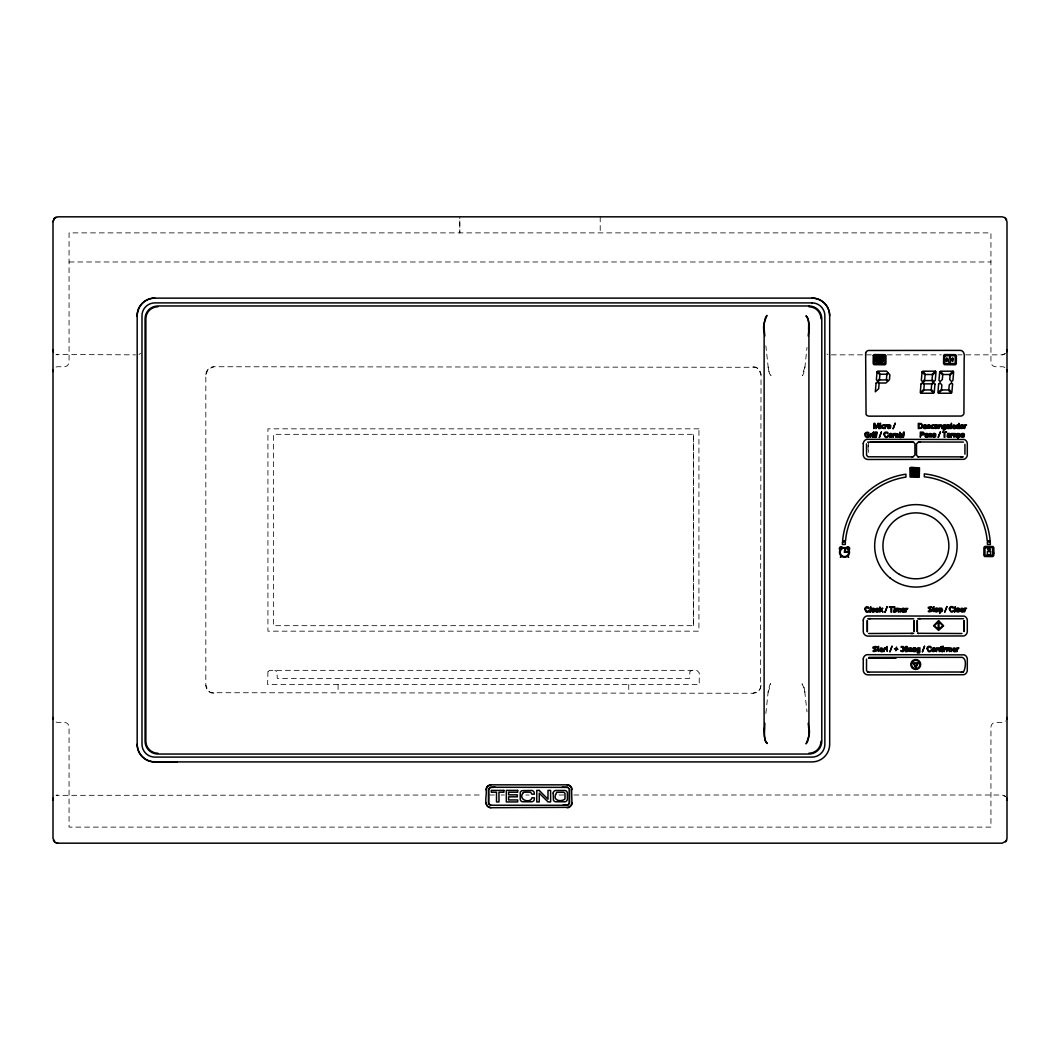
<?xml version="1.0" encoding="UTF-8"?>
<svg xmlns="http://www.w3.org/2000/svg" width="1060" height="1060" viewBox="0 0 1060 1060"><rect width="100%" height="100%" fill="white"/><g stroke="black" fill="none" stroke-linecap="round" stroke-linejoin="round"><path stroke-width="0.75" stroke-dasharray="5 3.75" d="M459.788 220.838L459.788 232.882L459.788 216.823M693.439 625.678L693.439 434.322L273.414 434.322L273.414 625.678L693.439 625.678L693.439 434.322M765.863 713.486L768.103 692.286C768.593 685.489 773.721 676.558 768.103 692.286M804.938 366.972C799.372 382.726 804.434 373.729 804.938 366.972L807.004 347.402M205.826 374.763L208.171 369.079L213.855 366.733L755.952 367.29L758.668 369.079L761.027 374.763L760.457 688.192L758.668 690.921L752.997 693.267L210.9 692.71L208.171 690.921L205.826 685.237L205.826 374.763A8.029 8.029 0 0 1 213.855 366.733M138.939 354.504L140.582 353.43M1005.582 353.43L1002.177 354.848L957.829 354.848M1004.814 354.053L1002.177 354.848M691.995 670.344L689.901 671.55L689.583 678.374L277.269 678.374L276.952 671.55L274.858 670.344M57.823 795L56.047 795.344L482.87 795M69.059 261.979L990.941 261.979M57.823 354.848L56.047 354.504L135.521 354.848M831.318 354.848L872.393 354.848M887.18 354.848L941.399 354.848M489.481 795L494.437 795M501.062 795L504.361 795M525.866 795L529.178 795M558.938 795L563.907 795M573.831 795L1002.177 795L1005.582 796.418L1002.177 795M827.038 354.053L827.9 354.504M768.103 366.972L769.163 372.696L771.031 375.465L769.56 373.796L768.407 369.277L765.863 345.772M804.938 692.286L803.878 686.562L802.009 683.793L804.434 688.828L807.004 711.856M867.901 445.478L868.445 453.627M868.577 441.967L868.644 452.408M628.765 684.561L628.765 693.267M600.212 216.823L600.212 232.882M338.087 684.561L338.087 693.267M56.047 722.032A4.823 4.823 0 0 0 57.823 722.363L64.236 722.363A4.823 4.823 0 0 1 69.059 727.187L69.059 827.118L990.941 827.118L990.941 727.187A4.823 4.823 0 0 1 995.764 722.363L1002.177 722.363A4.823 4.823 0 0 0 1005.582 720.959M56.047 367.065A4.823 4.823 0 0 1 57.823 366.733L64.236 366.733A4.823 4.823 0 0 0 69.059 361.91L69.059 232.882L990.941 232.882L990.941 361.91A4.823 4.823 0 0 0 995.764 366.733L1002.177 366.733A4.823 4.823 0 0 1 1005.582 368.138M761.027 685.237A8.029 8.029 0 0 1 752.997 693.267M752.997 366.733A8.029 8.029 0 0 1 761.027 374.763M213.855 693.267A8.029 8.029 0 0 1 205.826 685.237M267.941 671.55L267.61 684.561L699.229 684.561L699.229 672.755L696.817 670.344L270.022 670.344L267.941 671.55M698.924 428.836L267.928 428.836L267.928 631.164L698.924 631.164L698.924 428.836"/><path stroke-width="1.5" d="M764.843 723.264L764.313 736.303L765.81 742.212L767.308 743.471L765.055 740.317L764.101 732.235L764.128 328.998M808.714 331.104C808.131 326.52 810.131 319.391 805.997 315.827C810.078 319.948 808.952 329.898 808.197 335.993M808.913 328.998L808.913 730.26M866.51 443.875L866.55 455.164L867.981 456.781L912.872 456.886L914.926 455.111L914.913 443.69L913.481 442.073L870.392 441.967M764.326 331.104C760.921 325.075 770.567 309.52 765.479 317.735C763.372 323.578 764.154 329.965 764.843 335.993M808.714 728.167C812.119 734.183 802.473 749.738 807.561 741.523C809.668 735.68 808.886 729.293 808.197 723.264M764.167 730.194L764.326 728.167M866.537 659.121L866.497 670.132L867.411 671.881M53 221.633L54.418 218.227L57.823 216.823L1002.177 216.823L1004.814 217.605L1007 221.633L1007 838.367L1006.112 841.11L1002.177 843.177L57.823 843.177L55.186 842.395L53 838.367L53 221.633L54.418 218.227L56.047 217.154M569.313 803.851L569.458 789.183L567.855 787.368L490.634 787.262L488.488 789.488L488.66 803.771L490.25 805.216L567.365 805.295L569.511 803.082L569.458 789.183M53 799.823L53.344 798.047M1006.655 351.801L1007 350.025M486.089 789.673L487.507 786.268L490.926 784.837L567.073 784.837L568.928 785.208L571.552 787.818L571.923 802.87L571.552 804.726L568.928 807.349L490.926 807.707C482.538 806.514 487.282 795.026 486.089 789.673A4.836 4.836 0 0 1 490.926 784.837M1005.582 841.772L1006.655 840.143M963.553 671.828C965.474 668.423 966.998 658.817 962.241 657.346L868.975 657.346M963.222 672.027L867.769 672.067L868.67 672.279M867.676 442.205L912.792 441.967M867.796 618.788L913.693 618.801M917.761 618.788L963.46 618.709M868.67 633.522L913.667 633.337M961.672 424.742L962.374 424.742A1.616 1.616 0 0 1 963.633 425.815L963.275 428.134L961.301 428.505A1.577 1.577 0 0 1 960.519 427.856L960.387 425.762A1.55 1.55 0 0 1 961.619 424.768M933.9 433.46L934.602 433.474A1.616 1.616 0 0 1 935.861 434.547L935.503 436.852L933.515 437.237A1.577 1.577 0 0 1 932.747 436.574L932.615 434.494A1.55 1.55 0 0 1 933.833 433.487M912.872 633.522L910.964 633.522M963.447 442.073L918.556 441.967L916.489 443.875L916.516 455.164L917.947 456.781L962.944 456.886M495.139 787.236L489.839 787.5L488.686 788.719L488.541 803.374L490.926 805.308M562.807 805.308L568.147 805.07M911.997 456.886L912.872 456.886M961.433 672.279L962.308 672.265M918.556 441.967L920.464 441.967M960.93 456.886L962.851 456.886M868.577 618.603L870.499 618.603M918.556 618.603L920.464 618.603M918.636 633.522L917.735 633.31L961.963 633.522M177.232 761.915L152.176 761.716A17.662 17.662 0 0 1 137.177 744.253L137.177 315.748A17.662 17.662 0 0 1 154.839 298.085M562.171 787.236L567.855 787.368M936.616 424.742L935.914 424.742A1.683 1.683 0 0 0 935.317 424.954A1.55 1.55 0 0 0 934.628 425.762L934.761 427.856A1.577 1.577 0 0 0 935.543 428.505L937.517 428.134L937.888 425.828M889.459 424.755L888.757 424.742A1.696 1.696 0 0 0 887.896 425.139A1.563 1.563 0 0 0 887.458 425.775L887.591 427.882A1.59 1.59 0 0 0 888.373 428.545L890.374 428.16L890.731 425.842M891.049 433.527L890.334 433.527A1.696 1.696 0 0 0 889.486 433.911A1.563 1.563 0 0 0 889.048 434.56L889.181 436.654A1.59 1.59 0 0 0 889.963 437.316L891.95 436.932L892.321 434.613M934.258 647.779L933.542 647.766A1.709 1.709 0 0 0 932.681 648.163A1.577 1.577 0 0 0 932.244 648.813L932.376 650.933A1.603 1.603 0 0 0 933.158 651.595L935.185 651.211L935.543 648.866M949.084 433.474L948.356 433.474A1.59 1.59 0 0 0 947.454 433.964L947.242 436.574A1.563 1.563 0 0 0 948.024 437.237L949.349 437.276A1.471 1.471 0 0 0 950.184 436.667C942.963 435.488 952.383 437.343 949.959 433.951M914.647 647.779L913.905 647.779A1.616 1.616 0 0 0 913.004 648.269L912.779 650.933A1.577 1.577 0 0 0 913.574 651.595L914.926 651.648A1.497 1.497 0 0 0 915.774 651.012C908.433 649.82 918 651.715 915.535 648.256M56.047 842.846L57.823 843.177M917.735 456.688L918.636 456.886M1005.582 218.227L1006.655 219.857M53.344 840.143L54.418 841.772M964.414 434.547L964.057 436.852L962.069 437.237A1.577 1.577 0 0 1 961.301 436.574L961.168 434.494A1.55 1.55 0 0 1 962.4 433.487L963.156 433.474A1.616 1.616 0 0 1 963.792 433.725M1006.655 798.047L1007 799.823M53 350.025L53.344 351.801M964.931 444.299L964.931 454.183M137.177 316.317A17.689 17.689 0 0 1 153.276 298.151L813.02 298.112A17.662 17.662 0 0 1 829.675 315.748L829.675 744.253A17.662 17.662 0 0 1 812.013 761.915L154.839 761.915A17.662 17.662 0 0 1 137.177 744.253M53.344 719.316A4.823 4.823 0 0 1 53 717.554M53 371.543A4.823 4.823 0 0 1 53.344 369.781M1007 717.554A4.823 4.823 0 0 1 1006.655 719.316M1006.655 369.781A4.823 4.823 0 0 1 1007 371.543M812.013 298.085A17.662 17.662 0 0 1 829.675 315.748M948.912 433.474A1.59 1.59 0 0 1 949.813 433.964M963.5 433.739A1.55 1.55 0 0 1 964.096 434.52M936.457 424.742A1.683 1.683 0 0 1 937.769 425.855M889.3 424.755A1.696 1.696 0 0 1 890.612 425.868M890.877 433.527A1.696 1.696 0 0 1 892.202 434.653M914.488 647.779A1.616 1.616 0 0 1 915.389 648.283M934.098 647.779A1.709 1.709 0 0 1 935.423 648.905M157.913 306.777A12.044 12.044 0 0 0 145.869 318.822L145.869 741.178A12.044 12.044 0 0 0 157.913 753.223M808.939 306.777A12.044 12.044 0 0 1 820.983 318.822M820.983 741.178A12.044 12.044 0 0 1 808.939 753.223M567.073 784.837A4.836 4.836 0 0 1 571.923 789.673M571.923 802.87A4.836 4.836 0 0 1 567.073 807.707M490.926 807.707A4.836 4.836 0 0 1 486.089 802.87M867.318 620.59L867.332 631.654L867.318 620.59M874.235 355.948L874.314 363.567L884.848 363.567L884.782 355.709L874.235 355.948M914.157 624.154L914.144 631.535L914.131 620.471L914.157 624.154M917.284 620.59L917.311 631.654L917.284 620.59M964.123 624.154L964.123 631.535L964.096 620.471L964.123 624.154M984.926 547.782L984.992 555.4L992.677 555.4L992.624 547.543L984.926 547.782M993.843 553.029L993.737 555.731L992.69 556.606L984.674 556.5L983.852 555.427L983.932 547.278L984.978 546.39L992.995 546.51L993.816 547.583L993.843 553.029M863.277 443.438L863.251 454.674A4.744 4.744 0 0 0 868.008 459.483L963.792 459.325A4.744 4.744 0 0 0 967.29 455.204L967.316 443.954A4.744 4.744 0 0 0 964.322 439.489L866.775 439.317A4.744 4.744 0 0 0 863.277 443.438M863.277 658.817L863.251 670.053A4.744 4.744 0 0 0 868.008 674.862L963.792 674.703A4.744 4.744 0 0 0 967.29 670.582L967.316 659.346A4.744 4.744 0 0 0 964.322 654.868L866.775 654.696A4.744 4.744 0 0 0 863.277 658.817M863.277 620.073L863.251 631.309A4.744 4.744 0 0 0 868.008 636.119L963.792 635.96A4.744 4.744 0 0 0 967.29 631.826L967.316 620.59A4.744 4.744 0 0 0 964.322 616.125L866.775 615.953A4.744 4.744 0 0 0 863.277 620.073M555.559 794.655C552.856 800.962 561.827 802.049 564.953 798.975A70.41 70.41 0 0 0 564.967 793.344L563.841 792.257L556.752 792.323L555.559 794.655M522.646 793.37C518.128 800.459 530.967 803.493 531.934 797.822L534.399 797.822L534.293 799.333A2.783 2.783 0 0 1 531.961 801.771L522.553 801.758A2.769 2.769 0 0 1 520.248 799.386L520.248 792.827A2.783 2.783 0 0 1 521.944 790.667L531.59 790.455A2.756 2.756 0 0 1 534.227 792.906L534.333 794.205L531.868 794.205L530.729 792.257A61.917 61.917 0 0 0 523.733 792.271L522.646 793.37M882.264 649.051C877.322 649.542 881.244 652.973 883.006 651.423C884.451 645.951 876.819 648.508 882.264 649.051M904.988 610.242C898.602 610.759 904.63 611.872 904.75 611.514A1.484 1.484 0 0 1 903.915 612.137L902.563 612.097A1.563 1.563 0 0 1 901.782 611.421L901.994 608.798A1.603 1.603 0 0 1 902.895 608.294L903.637 608.294A1.563 1.563 0 0 1 904.511 608.784L904.988 610.242M926.705 426.663C920.371 427.193 926.347 428.293 926.466 427.935A1.471 1.471 0 0 1 925.632 428.558L924.307 428.505A1.563 1.563 0 0 1 923.525 427.856L923.737 425.232A1.59 1.59 0 0 1 924.638 424.742L925.367 424.742A1.55 1.55 0 0 1 926.228 425.232L926.705 426.663M928.308 435.395C921.962 435.912 927.951 437.025 928.07 436.667A1.471 1.471 0 0 1 927.235 437.276L925.897 437.237A1.563 1.563 0 0 1 925.128 436.574L925.34 433.964A1.59 1.59 0 0 1 926.228 433.474L926.957 433.474A1.55 1.55 0 0 1 927.831 433.951L928.308 435.395M950.051 426.663C943.705 427.193 949.694 428.293 949.8 427.935A1.471 1.471 0 0 1 948.978 428.558L947.64 428.505A1.563 1.563 0 0 1 946.858 427.856L947.07 425.232A1.59 1.59 0 0 1 947.971 424.742L948.7 424.742A1.55 1.55 0 0 1 949.574 425.232L950.051 426.663M954.835 426.001C949.972 426.491 953.841 429.87 955.577 428.333C956.981 422.94 949.482 425.471 954.835 426.001M955.206 649.051C950.263 649.542 954.199 652.973 955.961 651.423C957.392 645.951 949.773 648.508 955.206 649.051M959.644 610.003C953.205 610.533 959.274 611.66 959.393 611.289A1.497 1.497 0 0 1 958.545 611.925L957.193 611.872A1.577 1.577 0 0 1 956.412 611.209L956.624 608.559A1.616 1.616 0 0 1 957.538 608.056L958.28 608.056A1.577 1.577 0 0 1 959.154 608.546L959.644 610.003M962.864 609.328C957.935 609.818 961.857 613.25 963.619 611.7C965.051 606.227 957.432 608.784 962.864 609.328M907.546 649.051C905.319 656.047 905.333 642.029 907.546 649.051M553.188 793.119L553.466 800.247A2.783 2.783 0 0 0 555.519 801.758L565.02 801.771A2.783 2.783 0 0 0 567.352 799.333L567.365 793.039A2.769 2.769 0 0 0 564.702 790.469L555.864 790.469A2.769 2.769 0 0 0 553.214 792.84L553.188 793.119M865.649 352.887L866.06 414.447A3.842 3.842 0 0 0 869.253 416.156L961.208 416.05A3.856 3.856 0 0 0 963.924 413.652L964.163 358.253C964.997 354.676 963.726 349.508 959.048 350.383L868.365 350.476A3.856 3.856 0 0 0 865.649 352.887M864.748 609.089L866.417 612.137A3.18 3.18 0 0 0 867.57 612.19L867.928 612.11A1.987 1.987 0 0 0 868.816 611.527L869.346 610.481L868.286 611.116A1.391 1.391 0 0 1 867.663 611.554L865.636 610.639L865.821 608.042A1.484 1.484 0 0 1 866.616 607.486L868.564 608.506L868.962 607.698A1.908 1.908 0 0 0 867.915 606.929L866.855 606.85A2.544 2.544 0 0 0 865.927 607.142A2.107 2.107 0 0 0 865.212 607.777L864.748 609.089M883.788 434.322L885.458 437.356A3.167 3.167 0 0 0 886.611 437.422L886.968 437.329A1.974 1.974 0 0 0 887.856 436.746L888.373 435.7L887.326 436.336A1.391 1.391 0 0 1 886.703 436.773C882.529 437.621 885.299 429.764 887.604 433.739L888.002 432.93A1.908 1.908 0 0 0 886.955 432.162L885.895 432.083A2.531 2.531 0 0 0 884.967 432.374A2.094 2.094 0 0 0 884.252 433.01L883.788 434.322M926.93 648.574L928.613 651.648A3.206 3.206 0 0 0 929.779 651.701L930.137 651.622A2.001 2.001 0 0 0 931.038 651.025L931.568 649.966L930.508 650.601A1.405 1.405 0 0 1 929.872 651.052C925.658 651.913 928.454 643.963 930.786 647.978L931.183 647.17A1.921 1.921 0 0 0 930.124 646.388L929.05 646.308A2.557 2.557 0 0 0 928.123 646.6A2.12 2.12 0 0 0 927.394 647.249L926.93 648.574M949.31 608.851L950.992 611.925A3.193 3.193 0 0 0 952.158 611.978L952.516 611.898A2.001 2.001 0 0 0 953.417 611.302L953.934 610.255L952.887 610.891A1.405 1.405 0 0 1 952.238 611.328C948.051 612.19 950.833 604.253 953.165 608.268L953.549 607.459A1.921 1.921 0 0 0 952.503 606.664L951.429 606.585A2.557 2.557 0 0 0 950.502 606.89A2.12 2.12 0 0 0 949.773 607.526L949.31 608.851M940.684 647.09L940.101 648.336L941.32 651.635L941.32 648.336L942.062 648.336L941.346 647.183L942.327 646.348L940.684 647.09M956.902 426.332C958.174 431.712 959.883 422.49 956.902 426.332M864.801 434.401L865.291 436.455L866.722 437.369A3.206 3.206 0 0 0 868.008 437.396L869.611 436.627L869.611 434.706L867.398 434.706L868.935 435.315L868.935 436.283L866.431 436.601A1.524 1.524 0 0 1 865.874 436.124L865.835 433.421A1.537 1.537 0 0 1 866.576 432.798C871.678 434.679 867.57 430.241 865.106 433.354A3.18 3.18 0 0 0 864.814 434.401M881.973 426.345C881.324 429.499 884.888 426.756 884.398 427.856A1.471 1.471 0 0 1 883.59 428.571C875.11 426.332 889.777 422.503 881.973 426.345M931.581 426.319C930.932 429.459 934.483 426.729 933.992 427.829A1.458 1.458 0 0 1 933.184 428.545C924.771 426.319 939.346 422.503 931.581 426.319M941.85 609.977C939.65 614.893 939.637 605.18 941.85 609.977M959.843 435.368C957.683 440.205 957.67 430.638 959.843 435.368M901.874 435.461C899.741 440.218 899.728 430.718 901.874 435.461M919.325 649.687C917.099 654.404 917.033 644.997 919.325 649.687M919.272 651.145C918.649 653.331 914.661 652.337 919.166 652.973A1.325 1.325 0 0 0 919.881 651.887L919.921 647.832L917.006 648.296L916.993 651.078A1.378 1.378 0 0 0 917.841 651.608L919.272 651.145M939.412 426.173L938.749 428.558L938.749 424.795L941.386 424.981L941.797 428.558L940.988 425.51L939.412 426.173M945.189 428.054C939.014 431.552 948.634 431.062 945.838 424.795L942.963 425.259L942.949 427.988A1.351 1.351 0 0 0 943.784 428.518L945.189 428.054M945.242 426.624C943.069 431.274 942.989 422.012 945.242 426.624M937.093 649.224L936.43 651.635L936.43 647.832L939.107 648.005L939.531 651.635L938.696 648.561L937.093 649.224M842.488 541.991L842.342 544.482L845.244 544.482L845.39 541.991L842.488 541.991M874.381 610.229C872.035 615.105 871.916 605.445 874.381 610.229M878.435 610.229C876.09 615.105 875.984 605.445 878.435 610.229M890.201 426.676C887.869 431.539 887.75 421.906 890.201 426.676M891.791 435.448C889.446 440.324 889.34 430.678 891.791 435.448M893.858 434.944L893.196 437.356L893.196 433.58L893.978 433.858A1.325 1.325 0 0 1 894.905 433.5L898.138 433.99L897.674 437.356C899.556 433.116 894.362 433.381 896.071 437.356L895.276 434.269L893.858 434.944M896.31 609.712L895.647 612.137L895.647 608.347L896.429 608.639A1.325 1.325 0 0 1 897.369 608.268L900.603 608.758L900.125 612.137C902.02 607.883 896.813 608.162 898.535 612.137L897.74 609.036L896.31 609.712M904.829 648.203L905.293 651.184A1.391 1.391 0 0 0 906.128 651.701C910.871 651.847 906.552 642.532 904.829 648.203M935.331 435.382C933.012 440.218 932.893 430.638 935.331 435.382M937.345 426.65C935.026 431.5 934.92 421.906 937.345 426.65M935.013 649.714C932.654 654.63 932.535 644.891 935.013 649.714M937.782 609.99C935.423 614.906 935.304 605.18 937.782 609.99M951.867 434.878L951.204 437.276L951.204 433.527L955.828 433.606L956.292 437.276L955.378 434.096L954.146 434.6L954.079 437.276L953.284 434.202L951.867 434.878M947.309 649.197L946.646 651.635L946.646 647.832L947.428 648.111A1.338 1.338 0 0 1 948.382 647.74L951.641 648.23L951.164 651.635C953.072 647.355 947.826 647.633 949.548 651.635L948.753 648.521L947.309 649.197M963.116 426.65C960.784 431.5 960.678 421.906 963.116 426.65M963.885 435.382C961.566 440.218 961.46 430.638 963.885 435.382M921.895 425.921L921.18 427.723L919.007 427.935L919.007 423.987L921.326 424.305L921.895 425.921M922.597 425.934L921.644 428.2L918.318 428.558L918.318 423.377L921.431 423.589L922.597 425.934M902.524 435.408L902.404 436.269A1.722 1.722 0 0 1 901.795 437.144A1.458 1.458 0 0 1 900.894 437.449L899.251 437.356L899.887 432.149C898.443 435.064 902.908 432.242 902.524 435.408M871.201 434.998L870.538 437.356L870.538 433.58L872.592 433.699L871.201 434.998M885.789 426.213L885.126 428.584L885.126 424.808L887.18 424.927L885.789 426.213M882.251 649.966C881.324 653.079 878.899 648.958 882.251 649.966M884.57 649.25L883.908 651.635L884.49 647.832C886.451 646.878 887.909 656.113 887.114 648.336L887.114 646.494L884.57 649.25M906.433 609.765L905.77 612.137L905.77 608.347L907.824 608.48L906.433 609.765M954.835 426.902C953.921 429.962 951.522 425.908 954.835 426.902M944.857 649.25L944.182 651.635L944.182 647.832L946.262 647.952L944.857 649.25M965.17 426.2L964.507 428.558L964.507 424.795L966.534 424.914L965.17 426.2M955.206 649.966C954.278 653.079 951.84 648.958 955.206 649.966M957.524 649.25L956.849 651.635L956.849 647.832L958.916 647.952L957.524 649.25M962.864 610.242C961.937 613.356 959.512 609.235 962.864 610.242M965.183 609.526L964.507 611.911L964.507 608.109L966.574 608.228L965.183 609.526M871.532 609.752L871.771 611.434A1.59 1.59 0 0 0 872.552 612.097L874.553 611.713L874.911 609.381A1.63 1.63 0 0 0 873.639 608.294L872.923 608.294A1.696 1.696 0 0 0 872.075 608.692A1.563 1.563 0 0 0 871.638 609.328L871.532 609.752M875.587 609.752L875.825 611.434A1.59 1.59 0 0 0 876.607 612.097L878.607 611.713L878.965 609.381A1.63 1.63 0 0 0 877.693 608.294L876.978 608.294A1.696 1.696 0 0 0 876.395 608.506A1.563 1.563 0 0 0 875.692 609.328L875.587 609.752M934.907 609.513L935.145 611.209A1.603 1.603 0 0 0 935.94 611.872L937.954 611.487L938.312 609.155A1.643 1.643 0 0 0 937.04 608.056L935.715 608.255A1.577 1.577 0 0 0 935.026 609.089L934.907 609.513M920.981 384.065L920.279 392.611L923.843 389.325L924.214 384.886L922.346 382.845L920.981 384.065M924.267 433.593L924.24 433.911A1.55 1.55 0 0 1 923.856 434.719L921.008 435.17L920.318 437.276L920.318 432.096L923.406 432.242L924.267 433.593M934.933 384.065L934.231 392.611L931.237 389.325L931.621 384.886L933.833 382.845L934.933 384.065M938.617 384.065L937.914 392.611L941.479 389.325L941.863 384.886L939.981 382.845L938.617 384.065M952.569 384.065L951.867 392.611L948.872 389.325L949.256 384.886L951.469 382.845L952.569 384.065M873.254 355.444L873.162 363.593L873.983 364.667L884.862 364.786L885.895 363.898L885.988 355.749L885.166 354.676L874.288 354.557L873.254 355.444M886.796 374.79L886.451 378.95L888.187 380.898L889.459 379.718L889.87 374.79L888.479 373.252L886.796 374.79M909.891 468.202L910.076 476.987L919.272 477.225L919.497 467.884L910.924 467.327L909.891 468.202M943.652 355.444L943.559 363.593L944.38 364.667L955.259 364.786L956.292 363.898L956.385 355.749L955.563 354.676L944.685 354.557L943.652 355.444M922.067 371.822L921.339 380.354L922.438 381.613L924.678 379.533L925.062 375.121L922.067 371.822M932.469 375.081L932.085 379.533L933.926 381.613L935.278 380.354L936.02 371.835L932.469 375.081M939.716 371.822L938.974 380.354L940.074 381.613L942.327 379.533L942.698 375.121L939.716 371.822M950.104 375.081L949.72 379.533L951.575 381.613L952.927 380.354L953.655 371.835L950.104 375.081M876.063 383.203L875.322 391.802L878.66 388.728L879.071 383.972L877.335 382.05L876.063 383.203M877.057 371.716L876.368 379.718L877.402 380.898L879.508 378.95L879.866 374.803L877.057 371.716M903.451 650.098L902.59 651.184L900.748 650.562A1.55 1.55 0 0 0 901.212 651.317C904.909 652.854 903.491 648.773 903.835 647.368A1.338 1.338 0 0 0 903.133 646.547L901.769 646.441A1.458 1.458 0 0 0 900.947 647.143C903.597 646.799 901.874 648.283 903.451 650.098M956.279 426.147L957.021 428.386L959.486 428.558L958.849 423.377C960.241 426.531 956.491 423.337 956.279 426.147M942.512 609.99C942.923 613.236 938.418 610.428 939.849 613.382L939.2 608.109L941.757 608.268L942.512 609.99M960.492 435.368C960.903 438.575 956.464 435.806 957.869 438.721L957.233 433.527L959.75 433.686L960.492 435.368M947.441 359.287C946.885 363.779 944.977 360.493 946.792 357.816L947.441 359.287M950.846 358.942L949.892 363.116L948.369 361.473L949.813 356.597L950.846 358.942M953.324 359.287C952.821 363.938 950.833 360.374 952.688 357.816L953.324 359.287M927.367 425.55L929.699 427.511L927.235 427.432L927.553 428.16L929.938 428.293L930.203 426.902L927.951 425.723L929.991 425.179L928.441 424.729L927.367 425.55M928.971 434.282L931.289 436.243L928.838 436.15L929.143 436.892L931.541 437.025L931.793 435.633L929.554 434.441L931.594 433.911L930.031 433.46L928.971 434.282M908.923 648.601L911.295 650.588L908.791 650.509L909.109 651.251L911.534 651.383L911.799 649.966L909.52 648.76L911.587 648.216L910.01 647.766L908.923 648.601M876.236 650.217C870.989 650.363 872.552 652.549 876.673 650.946A1.444 1.444 0 0 0 876.858 649.753C872.221 647.885 874.553 646.547 876.673 647.422A1.484 1.484 0 0 0 875.812 646.481L873.149 646.997A1.338 1.338 0 0 0 872.963 648.084L876.236 650.217M931.528 610.494C926.294 610.639 927.844 612.826 931.965 611.222A1.431 1.431 0 0 0 932.151 610.03C927.526 608.175 929.858 606.837 931.978 607.698A1.484 1.484 0 0 0 931.104 606.757L928.441 607.274A1.325 1.325 0 0 0 928.215 608.016L931.528 610.494M923.565 433.619L921.008 434.56L921.008 432.705L923.565 433.619M840.076 548.126C840.116 551.452 843.349 545.502 840.076 548.126M849.007 548.603C847.165 550.736 846.98 545.158 849.007 548.603M924.042 425.868C926.612 428.28 926.016 423.722 924.042 425.868M925.645 434.6C928.202 437.011 927.606 432.453 925.645 434.6M902.298 609.434C904.896 611.872 904.286 607.274 902.298 609.434M947.375 425.868C949.946 428.28 949.349 423.722 947.375 425.868M947.759 434.6C950.33 437.011 949.733 432.453 947.759 434.6M913.309 648.919C915.919 651.37 915.31 646.732 913.309 648.919M956.928 609.195C959.538 611.646 958.929 607.022 956.928 609.195M881.39 432.056L879.363 437.449L881.39 432.056M895.17 423.284L893.143 428.677L895.17 423.284M887.061 606.823L885.034 612.23L887.061 606.823M940.273 432.003L938.259 437.369L940.273 432.003M892.003 646.282L889.963 651.728L892.003 646.282M924.505 646.282L922.465 651.728L924.505 646.282M946.885 606.572L944.844 612.004L946.885 606.572M876.673 426.994L876.395 427.829L874.911 423.377L873.877 423.377L873.877 428.584L874.54 424.146L876.037 428.584L878.183 424.225L878.846 428.584L878.846 423.377L877.918 423.377L876.673 426.994M944.698 355.776L944.712 363.567L955.245 363.567L955.179 355.709L944.698 355.776M910.951 468.533L910.951 476.337L918.622 476.337L918.569 468.48L910.951 468.533M883.112 356.902L882.304 357.75L878.13 357.061L876.898 357.829L875.613 356.849L883.112 356.902M883.112 358.121L882.304 358.982L878.13 358.293L876.898 359.062L875.613 358.081L883.112 358.121M883.112 359.221L882.304 360.082L878.13 359.393L876.898 360.148L875.613 359.168L883.112 359.221M883.112 360.453L882.304 361.314L878.13 360.625L876.898 361.38L875.613 360.4L883.112 360.453M883.112 361.672L882.304 362.533L878.13 361.844L876.898 362.613L875.613 361.619L883.112 361.672M917.51 663.547L915.734 666.621L913.972 663.547L917.51 663.547M918.41 663.03L915.734 667.654L913.058 663.03L918.41 663.03M881.999 608.347L880.489 609.898L879.84 606.916L879.84 612.137L880.939 610.202L882.98 612.137L881.39 609.752L882.834 608.347L881.999 608.347M938.59 621.438L934.337 625.731L938.59 629.653L942.844 625.731L938.59 621.438M938.59 620.696L933.582 625.745L938.59 630.356L943.599 625.745L938.59 620.696M840.964 555.824L840.381 557.335L841.454 556.261A4.995 4.995 0 0 0 847.536 556.261L848.61 557.335L848.026 555.824A4.995 4.995 0 0 0 848.954 550.021A1.815 1.815 0 0 0 849.06 547.251A1.815 1.815 0 0 0 846.304 547.636L842.673 547.636A1.815 1.815 0 0 0 839.931 547.251A1.815 1.815 0 0 0 840.037 550.021A4.995 4.995 0 0 0 840.964 555.824M887.975 372.669L886.292 374.233L880.515 374.233L877.706 371.132L886.571 371.132L887.975 372.669M879.628 379.93L877.971 381.481L879.363 383.018L885.921 383.018L887.591 381.481L886.187 379.93L879.628 379.93M924.81 380.58L923.048 382.223L924.532 383.866L931.515 383.866L933.317 382.223L931.806 380.58L924.81 380.58M935.49 371.199L931.926 374.498L925.751 374.498L922.77 371.199L935.49 371.199M953.125 371.199L949.561 374.498L943.4 374.498L940.405 371.199L953.125 371.199M924.399 389.947L920.848 393.233L933.568 393.233L930.574 389.947L924.399 389.947M942.035 389.947L938.484 393.233L951.204 393.233L948.21 389.947L942.035 389.947M933.833 606.784L933.197 607.168C931.793 609.898 935.291 615.025 933.833 608.612L933.833 606.784M878.541 646.494L877.892 646.878C876.487 649.621 879.999 654.749 878.541 648.336L878.541 646.494M869.465 658.154L868.617 658.154L895.726 658.154L869.465 658.154M812.013 302.895L154.839 302.895A12.852 12.852 0 0 0 141.987 315.748L141.987 744.253A12.852 12.852 0 0 0 154.839 757.105L812.013 757.105A12.852 12.852 0 0 0 824.865 744.253L824.852 315.748A12.852 12.852 0 0 0 812.013 302.895M808.939 305.969L157.913 305.969A12.852 12.852 0 0 0 145.061 318.822L145.061 741.178A12.852 12.852 0 0 0 157.913 754.031L808.939 754.031A12.852 12.852 0 0 0 821.792 741.178L821.792 318.822A12.852 12.852 0 0 0 808.939 305.969M880.515 423.377L879.879 424.106L880.515 423.377M951.443 423.377L950.807 428.558L951.443 423.377M880.515 424.808L879.879 428.584L880.515 424.808M873.612 432.149L872.976 432.877L873.612 432.149M875.215 432.149L874.566 437.356L875.215 432.149M876.832 432.149L876.183 437.356L876.832 432.149M903.955 432.149L903.305 432.877L903.955 432.149M946.567 432.096L942.459 432.096L944.168 432.705L944.168 437.276L944.844 437.276L944.844 432.705L946.567 432.096M873.612 433.58L872.976 437.356L873.612 433.58M903.955 433.58L903.305 437.356L903.955 433.58M913.203 469.752L911.931 469.752L911.931 470.693L913.203 470.693L913.203 469.752M917.894 469.752L913.892 469.752L913.892 470.693L917.894 470.693L917.894 469.752M913.203 472.058L911.931 472.058L911.931 472.985L913.203 472.985L913.203 472.058M917.894 472.058L913.892 472.058L913.892 472.985L917.894 472.985L917.894 472.058M913.203 474.072L911.931 474.072L911.931 475.012L913.203 475.012L913.203 474.072M917.894 474.072L913.892 474.072L913.892 475.012L917.894 475.012L917.894 474.072M845.496 540.799L842.594 540.799A74.081 74.081 0 0 1 905.916 474.191L905.916 477.106A71.179 71.179 0 0 0 845.496 540.799M990.119 540.799L987.218 540.799A71.179 71.179 0 0 0 924.32 476.788L924.32 473.873A74.081 74.081 0 0 1 990.133 540.799M990.226 541.991L987.324 541.991L987.469 544.482L990.371 544.482L990.226 541.991M989.378 548.179L987.549 549.04L988.609 550.591L990.438 549.835L989.378 548.179M844.939 548.987L844.33 552.26L847.43 552.26L847.43 551.518L844.939 551.518L844.939 548.987M990.57 551.518L987.417 551.518L987.417 554.725L990.57 554.725L990.57 551.518M955.351 606.664L954.702 611.911L955.351 606.664M870.737 606.916L870.101 612.137L870.737 606.916M893.394 606.916L889.26 606.916L890.983 607.526L890.983 612.137L891.672 612.137L891.672 607.526L893.394 606.916M894.667 606.916L894.03 607.645L894.667 606.916M894.667 608.347L894.03 612.137L894.667 608.347M938.988 622.684L938.193 622.684L938.193 628.262L938.988 628.262L938.988 622.684M943.214 646.375L942.565 647.117L943.214 646.375M896.495 647.316L895.885 648.746L894.454 648.746L895.885 649.343L895.885 650.787L896.495 649.343L897.926 649.343L896.495 648.746L896.495 647.316M943.214 647.832L942.565 651.635L943.214 647.832M503.897 790.402L491.231 790.402L491.231 792.217L496.504 792.217L496.504 801.93L498.968 801.93L498.968 792.217L503.897 792.217L503.897 790.402M517.678 790.402L506.322 790.402L506.322 801.93L517.678 801.93L517.678 799.956L508.615 799.956L508.615 796.828L517.346 796.828L517.346 794.854L508.615 794.854L508.615 792.217L517.678 792.217L517.678 790.402M539.195 790.402L536.784 790.402L536.784 801.93L539.262 801.93L539.262 793.171L548.047 801.93L550.617 801.93L550.617 790.402L547.98 790.402L547.98 799.24L539.195 790.402M841.931 555.798A4.346 4.346 0 0 0 848.808 552.75A4.346 4.346 0 0 0 842.74 548.325A4.346 4.346 0 0 0 841.931 555.798M911.812 667.548A4.969 4.969 0 0 0 920.345 666.356A4.969 4.969 0 0 0 915.045 659.572A4.969 4.969 0 0 0 911.812 667.548M912.461 667.045A4.16 4.16 0 0 0 919.59 666.051A4.16 4.16 0 0 0 915.164 660.38A4.16 4.16 0 0 0 912.461 667.045M899.41 574.387A32.966 32.966 0 0 0 948.859 545.847A32.966 32.966 0 0 0 899.41 517.293A32.966 32.966 0 0 0 899.41 574.387M889.949 577.872A41.221 41.221 0 0 0 956.61 552.286A41.221 41.221 0 0 0 901.119 507.356A41.221 41.221 0 0 0 889.949 577.872"/></g></svg>
